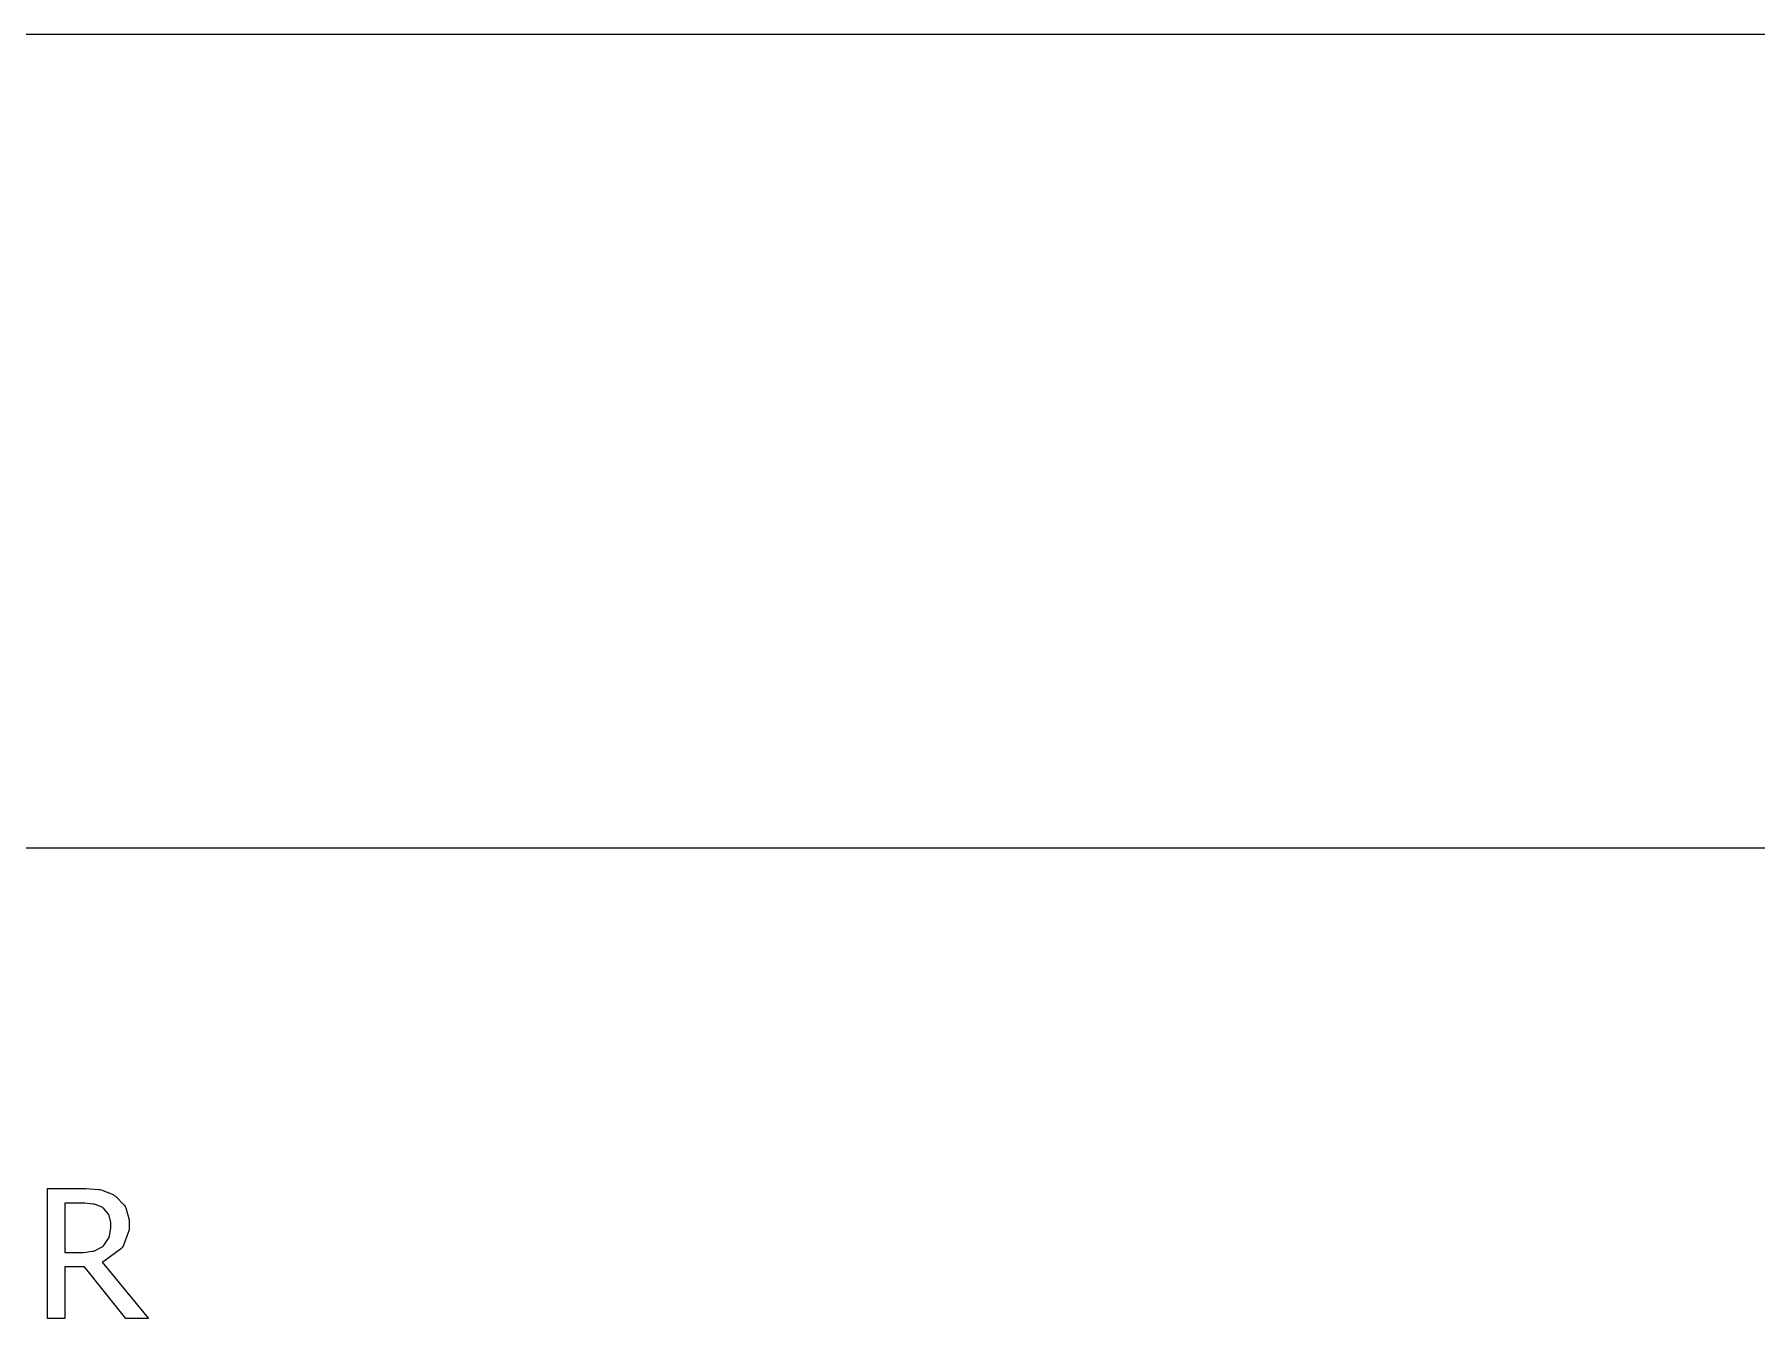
# Model space of a CAD drawing. Header units: millimetres. Extents: x 1974 to 2560, y 1429 to 1567.
# Drawn here: x 2483.57 to 2485.803, y 1522.896 to 1524.563 of the extents above; entities that cross this region are included whole.
import ezdxf

# ---------------------------------------------------------------- set-up
doc = ezdxf.new("R2010")
doc.units = ezdxf.units.MM
doc.layers.add('TEXTO', color=4, linetype='Continuous')

msp = doc.modelspace()

# ---------------------------------------------------------------- linework, layer by layer
at = {"layer": 'TEXTO', "color": 0}
for p, q in [((2507.7976, 1524.5625), (2478.9131, 1524.5625)), ((2507.7976, 1523.5065), (2478.9131, 1523.5065)), ((2483.5867, 1522.8961), (2483.5867, 1523.065)), ((2483.5867, 1523.065), (2483.6302, 1523.065)), ((2483.6302, 1523.065), (2483.6363, 1523.065)), ((2483.6363, 1523.065), (2483.6529, 1523.0636)), ((2483.6529, 1523.0636), (2483.6546, 1523.0634)), ((2483.6546, 1523.0634), (2483.6561, 1523.0631)), ((2483.6561, 1523.0631), (2483.6716, 1523.057)), ((2483.6716, 1523.057), (2483.6732, 1523.056)), ((2483.6732, 1523.056), (2483.6747, 1523.0551)), ((2483.6747, 1523.0551), (2483.6863, 1523.043)), ((2483.6313, 1523.0457), (2483.6091, 1523.0457)), ((2483.6091, 1523.0457), (2483.6091, 1522.982)), ((2483.635, 1523.0457), (2483.6313, 1523.0457)), ((2483.646, 1523.0446), (2483.635, 1523.0457)), ((2483.6471, 1523.0444), (2483.646, 1523.0446)), ((2483.6482, 1523.0443), (2483.6471, 1523.0444)), ((2483.6574, 1523.0405), (2483.6482, 1523.0443)), ((2483.6583, 1523.0398), (2483.6574, 1523.0405)), ((2483.6591, 1523.0393), (2483.6583, 1523.0398)), ((2483.6658, 1523.0315), (2483.6591, 1523.0393)), ((2483.6663, 1523.0306), (2483.6658, 1523.0315)), ((2483.6863, 1523.043), (2483.6872, 1523.0414)), ((2483.6872, 1523.0414), (2483.688, 1523.04)), ((2483.688, 1523.04), (2483.6923, 1523.0244)), ((2483.6667, 1523.0297), (2483.6663, 1523.0306)), ((2483.6688, 1523.0208), (2483.6667, 1523.0297)), ((2483.6669, 1523.0032), (2483.6688, 1523.0139)), ((2483.6688, 1523.0175), (2483.6688, 1523.0208)), ((2483.6688, 1523.0139), (2483.6688, 1523.0175)), ((2483.6688, 1523.0175), (2483.6688, 1523.0175)), ((2483.6923, 1523.0113), (2483.6845, 1522.9902)), ((2483.6923, 1523.0244), (2483.6923, 1523.0191)), ((2483.6923, 1523.0191), (2483.6923, 1523.0113)), ((2483.6475, 1522.9839), (2483.6584, 1522.9898)), ((2483.6584, 1522.9898), (2483.6593, 1522.9907)), ((2483.6593, 1522.9907), (2483.6601, 1522.9916)), ((2483.6601, 1522.9916), (2483.6661, 1523.001)), ((2483.6661, 1523.001), (2483.6665, 1523.002)), ((2483.6665, 1523.002), (2483.6669, 1523.0032)), ((2483.6829, 1522.9881), (2483.6814, 1522.9861)), ((2483.6845, 1522.9902), (2483.6829, 1522.9881)), ((2483.6091, 1522.982), (2483.6289, 1522.982)), ((2483.6289, 1522.982), (2483.6332, 1522.982)), ((2483.6332, 1522.982), (2483.6449, 1522.9835)), ((2483.6449, 1522.9835), (2483.6462, 1522.9836)), ((2483.6462, 1522.9836), (2483.6475, 1522.9839)), ((2483.66, 1522.9706), (2483.6573, 1522.9695)), ((2483.6573, 1522.9695), (2483.7175, 1522.8961)), ((2483.6573, 1522.9695), (2483.6573, 1522.9695)), ((2483.6814, 1522.9861), (2483.66, 1522.9706)), ((2483.6347, 1522.9632), (2483.6091, 1522.9632)), ((2483.6091, 1522.9632), (2483.6091, 1522.8961)), ((2483.6882, 1522.8961), (2483.6347, 1522.9632)), ((2483.6091, 1522.8961), (2483.5867, 1522.8961)), ((2483.7175, 1522.8961), (2483.6882, 1522.8961))]:
    msp.add_line(p, q, dxfattribs=at)

doc.saveas('drawing.dxf')
